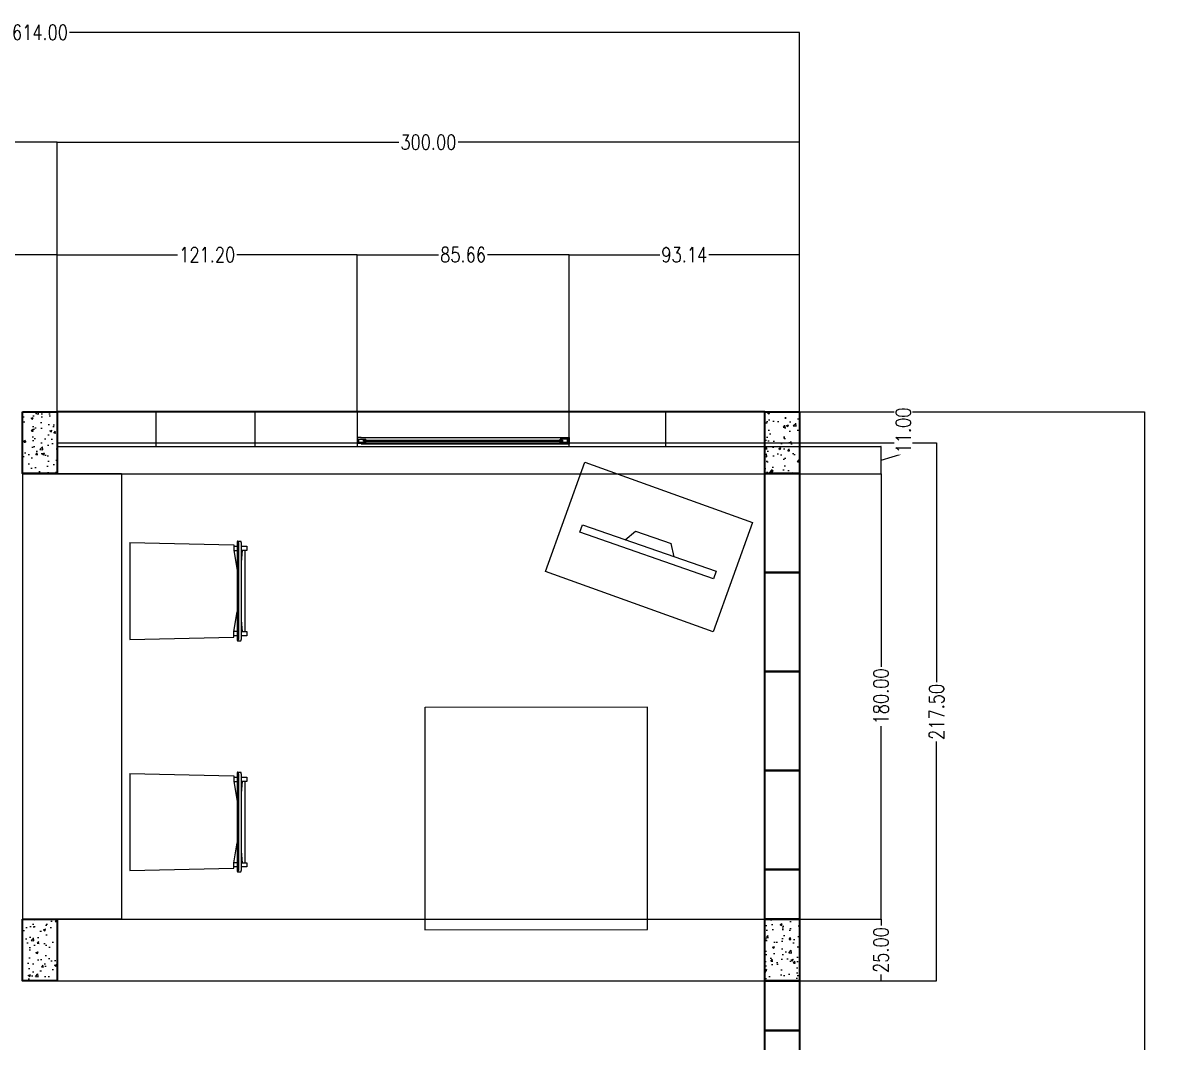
# Model space of a CAD drawing. Header units: millimetres. Extents: x -1436 to 15913, y -5994 to 7579.
# Drawn here: x 11339 to 15913, y 3459 to 7579 of the extents above; entities that cross this region are included whole.
import ezdxf

# ---------------------------------------------------------------- set-up
doc = ezdxf.new("R2010")
doc.units = ezdxf.units.MM
for name, color, linetype, lineweight in [('A-ANNO-DIMS', 3, 'Continuous', 13), ('A-FLOR-PATT', 8, 'Continuous', 18), ('A-FURN', 253, 'Continuous', 15), ('A-GLAZ-FULL', 4, 'Continuous', 25), ('A-WALL-FULL', 7, 'Continuous', 35)]:
    doc.layers.add(name, color=color, linetype=linetype, lineweight=lineweight)
doc.styles.add('E-ROMANS', font='romans.shx', dxfattribs={"width": 0.8})
doc.dimstyles.new('E-0050_TICK_12', dxfattribs={"dimscale": 0.001, "dimtxt": 60005, "dimasz": 60, "dimexe": 30, "dimexo": 20, "dimgap": 30, "dimtad": 0, "dimlfac": 0.1, "dimzin": 0, "dimdsep": 46, "dimtxsty": 'E-ROMANS', "dimblk": 'OBLIQUE', "dimcen": 30, "dimclrd": 256, "dimclre": 256, "dimclrt": 256, "dimadec": 0, "dimazin": 0, "dimtfac": 1, "dimtmove": 1, "dimatfit": 3, "dimldrblk": 'OPEN90', "dimfxl": 1, "dimtfill": 1, "dimtolj": 1, "dimtzin": 0, "dimlwd": -1, "dimarcsym": 0})

# ---------------------------------------------------------------- blocks, each defined once
blk = doc.blocks.new('_Oblique')
at = {"color": 0, "linetype": 'ByBlock', "lineweight": -2}
blk.add_line((-0.5, -0.5), (0.5, 0.5), dxfattribs=at)
blk = doc.blocks.new('*D32')
at = {"layer": 'A-ANNO-DIMS', "lineweight": -2, "transparency": 16777216}
for p, q in [((8339, 6006.9), (8339, 7540)), ((14479, 6006.9), (14479, 7540))]:
    blk.add_line(p, q, dxfattribs=at)
at = {"layer": 'A-ANNO-DIMS', "transparency": 16777216}
for p, q in [((8339, 7540), (11291.2, 7540)), ((14479, 7540), (11526.7, 7540))]:
    blk.add_line(p, q, dxfattribs=at)
at = {"layer": 'A-ANNO-DIMS', "transparency": 16777216, "xscale": 0.06, "yscale": 0.06, "zscale": 0.06, "rotation": 180}
blk.add_blockref('_Oblique', (8339, 7540), dxfattribs=at)
at = {"layer": 'A-ANNO-DIMS', "transparency": 16777216, "xscale": 0.06, "yscale": 0.06, "zscale": 0.06}
blk.add_blockref('_Oblique', (14479, 7540), dxfattribs=at)
at = {"layer": 'A-ANNO-DIMS', "transparency": 16777216, "insert": (11409, 7540), "char_height": 60.01, "attachment_point": 5, "style": 'E-ROMANS', "bg_fill": 3, "box_fill_scale": 1.1, "bg_fill_color": 256, "bg_fill_true_color": 13158600, "bg_fill_transparency": 0}
blk.add_mtext('\\A1;614.00', dxfattribs=at)
blk = doc.blocks.new('_Open90')
at = {"color": 0, "linetype": 'ByBlock', "lineweight": -2}
for p, q in [((0, 0), (-1, 0)), ((-0.5, 0.5), (0, 0)), ((0, 0), (-0.5, -0.5))]:
    blk.add_line(p, q, dxfattribs=at)
blk = doc.blocks.new('*D33')
at = {"layer": 'A-ANNO-DIMS', "lineweight": -2, "transparency": 16777216}
for p, q in [((8339, 6006.9), (8339, 7096.3)), ((11479, 6006.9), (11479, 7096.3))]:
    blk.add_line(p, q, dxfattribs=at)
at = {"layer": 'A-ANNO-DIMS', "transparency": 16777216}
for p, q in [((8339, 7096.3), (9790.1, 7096.3)), ((11479, 7096.3), (10027.9, 7096.3))]:
    blk.add_line(p, q, dxfattribs=at)
at = {"layer": 'A-ANNO-DIMS', "transparency": 16777216, "xscale": 0.06, "yscale": 0.06, "zscale": 0.06, "rotation": 180}
blk.add_blockref('_Oblique', (8339, 7096.3), dxfattribs=at)
at = {"layer": 'A-ANNO-DIMS', "transparency": 16777216, "xscale": 0.06, "yscale": 0.06, "zscale": 0.06}
blk.add_blockref('_Oblique', (11479, 7096.3), dxfattribs=at)
at = {"layer": 'A-ANNO-DIMS', "transparency": 16777216, "insert": (9909, 7096.3), "char_height": 60.01, "attachment_point": 5, "style": 'E-ROMANS', "bg_fill": 3, "box_fill_scale": 1.1, "bg_fill_color": 256, "bg_fill_true_color": 13158600, "bg_fill_transparency": 0}
blk.add_mtext('\\A1;314.00', dxfattribs=at)
blk = doc.blocks.new('*D34')
at = {"layer": 'A-ANNO-DIMS', "lineweight": -2, "transparency": 16777216}
for p, q in [((11479, 6006.9), (11479, 7096.3)), ((14479, 6006.9), (14479, 7096.3))]:
    blk.add_line(p, q, dxfattribs=at)
at = {"layer": 'A-ANNO-DIMS', "transparency": 16777216}
for p, q in [((11479, 7096.3), (12860.1, 7096.3)), ((14479, 7096.3), (13097.9, 7096.3))]:
    blk.add_line(p, q, dxfattribs=at)
at = {"layer": 'A-ANNO-DIMS', "transparency": 16777216, "xscale": 0.06, "yscale": 0.06, "zscale": 0.06, "rotation": 180}
blk.add_blockref('_Oblique', (11479, 7096.3), dxfattribs=at)
at = {"layer": 'A-ANNO-DIMS', "transparency": 16777216, "xscale": 0.06, "yscale": 0.06, "zscale": 0.06}
blk.add_blockref('_Oblique', (14479, 7096.3), dxfattribs=at)
at = {"layer": 'A-ANNO-DIMS', "transparency": 16777216, "insert": (12979, 7096.3), "char_height": 60.01, "attachment_point": 5, "style": 'E-ROMANS', "bg_fill": 3, "box_fill_scale": 1.1, "bg_fill_color": 256, "bg_fill_true_color": 13158600, "bg_fill_transparency": 0}
blk.add_mtext('\\A1;300.00', dxfattribs=at)
blk = doc.blocks.new('*D35')
at = {"layer": 'A-ANNO-DIMS', "lineweight": -2, "transparency": 16777216}
for p, q in [((14479, 6006.8), (15874.1, 6006.8)), ((14479, -43.2), (15874.1, -43.2))]:
    blk.add_line(p, q, dxfattribs=at)
at = {"layer": 'A-ANNO-DIMS', "transparency": 16777216}
for p, q in [((15874, 6006.8), (15874, 3099.6)), ((15874, -43.2), (15874, 2864.1))]:
    blk.add_line(p, q, dxfattribs=at)
at = {"layer": 'A-ANNO-DIMS', "transparency": 16777216, "xscale": 0.06, "yscale": 0.06, "zscale": 0.06}
for p, rotation in [((15874, 6006.8), 90), ((15874, -43.2), 270)]:
    blk.add_blockref('_Oblique', p, dxfattribs=dict(at, rotation=rotation))
at = {"layer": 'A-ANNO-DIMS', "transparency": 16777216, "insert": (15874, 2981.8), "char_height": 60.01, "attachment_point": 5, "rotation": 90, "style": 'E-ROMANS', "bg_fill": 3, "box_fill_scale": 1.1, "bg_fill_color": 256, "bg_fill_true_color": 13158600, "bg_fill_transparency": 0}
blk.add_mtext('\\A1;605.00', dxfattribs=at)
blk = doc.blocks.new('*D48')
at = {"layer": 'A-ANNO-DIMS', "lineweight": -2, "transparency": 16777216}
for p, q in [((10139, 6006.9), (10139, 6641.5)), ((11479, 6006.9), (11479, 6641.5))]:
    blk.add_line(p, q, dxfattribs=at)
at = {"layer": 'A-ANNO-DIMS', "transparency": 16777216}
for p, q in [((10139, 6641.5), (10693.5, 6641.5)), ((11479, 6641.5), (10924.5, 6641.5))]:
    blk.add_line(p, q, dxfattribs=at)
at = {"layer": 'A-ANNO-DIMS', "transparency": 16777216, "xscale": 0.06, "yscale": 0.06, "zscale": 0.06, "rotation": 180}
blk.add_blockref('_Oblique', (10139, 6641.5), dxfattribs=at)
at = {"layer": 'A-ANNO-DIMS', "transparency": 16777216, "xscale": 0.06, "yscale": 0.06, "zscale": 0.06}
blk.add_blockref('_Oblique', (11479, 6641.5), dxfattribs=at)
at = {"layer": 'A-ANNO-DIMS', "transparency": 16777216, "insert": (10809, 6641.5), "char_height": 60.01, "attachment_point": 5, "style": 'E-ROMANS', "bg_fill": 3, "box_fill_scale": 1.1, "bg_fill_color": 256, "bg_fill_true_color": 13158600, "bg_fill_transparency": 0}
blk.add_mtext('\\A1;134.00', dxfattribs=at)
blk = doc.blocks.new('*D49')
at = {"layer": 'A-ANNO-DIMS', "lineweight": -2, "transparency": 16777216}
for p, q in [((11479, 6006.9), (11479, 6641.5)), ((12691, 6006.9), (12691, 6641.5))]:
    blk.add_line(p, q, dxfattribs=at)
at = {"layer": 'A-ANNO-DIMS', "transparency": 16777216}
for p, q in [((11479, 6641.5), (11969.5, 6641.5)), ((12691, 6641.5), (12200.5, 6641.5))]:
    blk.add_line(p, q, dxfattribs=at)
at = {"layer": 'A-ANNO-DIMS', "transparency": 16777216, "xscale": 0.06, "yscale": 0.06, "zscale": 0.06, "rotation": 180}
blk.add_blockref('_Oblique', (11479, 6641.5), dxfattribs=at)
at = {"layer": 'A-ANNO-DIMS', "transparency": 16777216, "xscale": 0.06, "yscale": 0.06, "zscale": 0.06}
blk.add_blockref('_Oblique', (12691, 6641.5), dxfattribs=at)
at = {"layer": 'A-ANNO-DIMS', "transparency": 16777216, "insert": (12085, 6641.5), "char_height": 60.01, "attachment_point": 5, "style": 'E-ROMANS', "bg_fill": 3, "box_fill_scale": 1.1, "bg_fill_color": 256, "bg_fill_true_color": 13158600, "bg_fill_transparency": 0}
blk.add_mtext('\\A1;121.20', dxfattribs=at)
blk = doc.blocks.new('*D50')
at = {"layer": 'A-ANNO-DIMS', "lineweight": -2, "transparency": 16777216}
for p, q in [((12691, 6006.9), (12691, 6641.5)), ((13547.6, 6006.9), (13547.6, 6641.5))]:
    blk.add_line(p, q, dxfattribs=at)
at = {"layer": 'A-ANNO-DIMS', "transparency": 16777216}
for p, q in [((12691, 6641.5), (13023.3, 6641.5)), ((13547.6, 6641.5), (13215.3, 6641.5))]:
    blk.add_line(p, q, dxfattribs=at)
at = {"layer": 'A-ANNO-DIMS', "transparency": 16777216, "xscale": 0.06, "yscale": 0.06, "zscale": 0.06, "rotation": 180}
blk.add_blockref('_Oblique', (12691, 6641.5), dxfattribs=at)
at = {"layer": 'A-ANNO-DIMS', "transparency": 16777216, "xscale": 0.06, "yscale": 0.06, "zscale": 0.06}
blk.add_blockref('_Oblique', (13547.6, 6641.5), dxfattribs=at)
at = {"layer": 'A-ANNO-DIMS', "transparency": 16777216, "insert": (13119.3, 6641.5), "char_height": 60.01, "attachment_point": 5, "style": 'E-ROMANS', "bg_fill": 3, "box_fill_scale": 1.1, "bg_fill_color": 256, "bg_fill_true_color": 13158600, "bg_fill_transparency": 0}
blk.add_mtext('\\A1;85.66', dxfattribs=at)
blk = doc.blocks.new('*D51')
at = {"layer": 'A-ANNO-DIMS', "lineweight": -2, "transparency": 16777216}
for p, q in [((13547.6, 6006.9), (13547.6, 6641.5)), ((14479, 6006.9), (14479, 6641.5))]:
    blk.add_line(p, q, dxfattribs=at)
at = {"layer": 'A-ANNO-DIMS', "transparency": 16777216}
for p, q in [((13547.6, 6641.5), (13916.1, 6641.5)), ((14479, 6641.5), (14110.5, 6641.5))]:
    blk.add_line(p, q, dxfattribs=at)
at = {"layer": 'A-ANNO-DIMS', "transparency": 16777216, "xscale": 0.06, "yscale": 0.06, "zscale": 0.06, "rotation": 180}
blk.add_blockref('_Oblique', (13547.6, 6641.5), dxfattribs=at)
at = {"layer": 'A-ANNO-DIMS', "transparency": 16777216, "xscale": 0.06, "yscale": 0.06, "zscale": 0.06}
blk.add_blockref('_Oblique', (14479, 6641.5), dxfattribs=at)
at = {"layer": 'A-ANNO-DIMS', "transparency": 16777216, "insert": (14013.3, 6641.5), "char_height": 60.01, "attachment_point": 5, "style": 'E-ROMANS', "bg_fill": 3, "box_fill_scale": 1.1, "bg_fill_color": 256, "bg_fill_true_color": 13158600, "bg_fill_transparency": 0}
blk.add_mtext('\\A1;93.14', dxfattribs=at)
blk = doc.blocks.new('*D52')
at = {"layer": 'A-ANNO-DIMS', "lineweight": -2, "transparency": 16777216}
for p, q in [((11479, 5881.8), (15033.3, 5881.8)), ((11479, 3706.8), (15033.3, 3706.8))]:
    blk.add_line(p, q, dxfattribs=at)
at = {"layer": 'A-ANNO-DIMS', "transparency": 16777216}
for p, q in [((15033.2, 5881.8), (15033.2, 4913.2)), ((15033.2, 3706.8), (15033.2, 4675.5))]:
    blk.add_line(p, q, dxfattribs=at)
at = {"layer": 'A-ANNO-DIMS', "transparency": 16777216, "xscale": 0.06, "yscale": 0.06, "zscale": 0.06}
for p, rotation in [((15033.2, 5881.8), 90), ((15033.2, 3706.8), 270)]:
    blk.add_blockref('_Oblique', p, dxfattribs=dict(at, rotation=rotation))
at = {"layer": 'A-ANNO-DIMS', "transparency": 16777216, "insert": (15033.2, 4794.3), "char_height": 60.01, "attachment_point": 5, "rotation": 90, "style": 'E-ROMANS', "bg_fill": 3, "box_fill_scale": 1.1, "bg_fill_color": 256, "bg_fill_true_color": 13158600, "bg_fill_transparency": 0}
blk.add_mtext('\\A1;217.50', dxfattribs=at)
blk = doc.blocks.new('*D53')
at = {"layer": 'A-ANNO-DIMS', "lineweight": -2, "transparency": 16777216}
for p, q in [((11339, 5756.8), (14808.6, 5756.8)), ((11339, 3956.8), (14808.6, 3956.8))]:
    blk.add_line(p, q, dxfattribs=at)
at = {"layer": 'A-ANNO-DIMS', "transparency": 16777216}
for p, q in [((14808.6, 5756.8), (14808.6, 4972.3)), ((14808.6, 3956.8), (14808.6, 4741.4))]:
    blk.add_line(p, q, dxfattribs=at)
at = {"layer": 'A-ANNO-DIMS', "transparency": 16777216, "xscale": 0.06, "yscale": 0.06, "zscale": 0.06}
for p, rotation in [((14808.6, 5756.8), 90), ((14808.6, 3956.8), 270)]:
    blk.add_blockref('_Oblique', p, dxfattribs=dict(at, rotation=rotation))
at = {"layer": 'A-ANNO-DIMS', "transparency": 16777216, "insert": (14808.6, 4856.8), "char_height": 60.01, "attachment_point": 5, "rotation": 90, "style": 'E-ROMANS', "bg_fill": 3, "box_fill_scale": 1.1, "bg_fill_color": 256, "bg_fill_true_color": 13158600, "bg_fill_transparency": 0}
blk.add_mtext('\\A1;180.00', dxfattribs=at)
blk = doc.blocks.new('*D54')
at = {"layer": 'A-ANNO-DIMS', "lineweight": -2, "transparency": 16777216}
for p, q in [((11479, 3956.8), (14808.6, 3956.8)), ((11479, 3706.8), (14808.6, 3706.8))]:
    blk.add_line(p, q, dxfattribs=at)
at = {"layer": 'A-ANNO-DIMS', "transparency": 16777216}
for p, q in [((14808.6, 3956.8), (14808.6, 3927.9)), ((14808.6, 3706.8), (14808.6, 3735.8))]:
    blk.add_line(p, q, dxfattribs=at)
at = {"layer": 'A-ANNO-DIMS', "transparency": 16777216, "xscale": 0.06, "yscale": 0.06, "zscale": 0.06}
for p, rotation in [((14808.6, 3956.8), 90), ((14808.6, 3706.8), 270)]:
    blk.add_blockref('_Oblique', p, dxfattribs=dict(at, rotation=rotation))
at = {"layer": 'A-ANNO-DIMS', "transparency": 16777216, "insert": (14808.6, 3831.8), "char_height": 60.01, "attachment_point": 5, "rotation": 90, "style": 'E-ROMANS', "bg_fill": 3, "box_fill_scale": 1.1, "bg_fill_color": 256, "bg_fill_true_color": 13158600, "bg_fill_transparency": 0}
blk.add_mtext('\\A1;25.00', dxfattribs=at)
blk = doc.blocks.new('*D55')
at = {"layer": 'A-ANNO-DIMS', "lineweight": -2, "transparency": 16777216}
for p, q in [((11479, 5866.8), (14808.6, 5866.8)), ((11479, 5756.8), (14808.6, 5756.8))]:
    blk.add_line(p, q, dxfattribs=at)
at = {"layer": 'A-ANNO-DIMS', "transparency": 16777216}
for p, q in [((14808.5, 5756.8), (14808.5, 5866.8)), ((14808.5, 5811.8), (14898.6, 5838.9)), ((14898.6, 5838.9), (14898.6, 5838.9))]:
    blk.add_line(p, q, dxfattribs=at)
at = {"layer": 'A-ANNO-DIMS', "transparency": 16777216, "xscale": 0.06, "yscale": 0.06, "zscale": 0.06}
for p, rotation in [((14808.5, 5866.8), 90), ((14808.5, 5756.8), 270)]:
    blk.add_blockref('_Oblique', p, dxfattribs=dict(at, rotation=rotation))
at = {"layer": 'A-ANNO-DIMS', "transparency": 16777216, "insert": (14898.6, 5931.5), "char_height": 60.01, "attachment_point": 5, "rotation": 90, "style": 'E-ROMANS', "bg_fill": 3, "box_fill_scale": 1.1, "bg_fill_color": 256, "bg_fill_true_color": 13158600, "bg_fill_transparency": 0}
blk.add_mtext('\\A1;11.00', dxfattribs=at)

msp = doc.modelspace()

# ---------------------------------------------------------------- hatches: boundary and pattern name
at = {"layer": 'A-FLOR-PATT'}
h = msp.add_hatch(dxfattribs=at)
h.set_pattern_fill('AR-CONC', color=256, scale=0.5, style=0)
h.set_pattern_definition([(50, (41748.566, 87107.75), (91.092334, -7.96954), [9.525, -104.775]), (355, (41748.57, 87107.75), (-17.62141, 95.52832), [7.62, -83.82]), (100.451, (41756.16, 87107.09), (73.47125, 87.55834), [8.095, -89.045]), (46.1842, (41748.57, 87133.15), (135.53952, -21.02116), [14.2875, -157.1625]), (96.6356, (41759.86, 87131.4), (118.70212, 123.71278), [12.1425, -133.5675]), (351.184, (41748.57, 87133.15), (118.7023, 123.71256), [11.43, -125.73]), (21, (41761.266, 87126.8), (75.80744, -51.13276), [9.525, -104.775]), (326, (41761.27, 87126.8), (30.90101, 92.09398), [7.62, -83.82]), (71.4514, (41767.58, 87122.54), (106.708245, 40.96143), [8.095, -89.045]), (37.5, (41748.566, 87107.75), (1.544302, 42.27752), [0, -82.804, 0, -85.09, 0, -84.1375]), (7.5, (41748.566, 87107.75), (33.409831, 50.090287), [0, -48.514, 0, -80.899, 0, -32.0675]), (327.5, (41720.245, 87107.75), (67.795298, -2.864372), [0, -31.75, 0, -99.06, 0, -131.445]), (317.5, (41707.545, 87107.75), (74.06459, 12.713246), [0, -41.275, 0, -65.786, 0, -93.345])])
h.paths.add_polyline_path([(11478.986, 6006.848), (11338.986, 6006.848), (11338.986, 5756.848), (11478.986, 5756.848)])
h = msp.add_hatch(dxfattribs=at)
h.set_pattern_fill('AR-CONC', color=256, scale=0.5, style=0)
h.set_pattern_definition([(50, (41743.566, 87107.75), (91.092334, -7.96954), [9.525, -104.775]), (355, (41743.57, 87107.75), (-17.62141, 95.52832), [7.62, -83.82]), (100.451, (41751.16, 87107.09), (73.47125, 87.55834), [8.095, -89.045]), (46.1842, (41743.57, 87133.15), (135.53952, -21.02116), [14.2875, -157.1625]), (96.6356, (41754.86, 87131.4), (118.70212, 123.71278), [12.1425, -133.5675]), (351.184, (41743.57, 87133.15), (118.7023, 123.71256), [11.43, -125.73]), (21, (41756.266, 87126.8), (75.80744, -51.13276), [9.525, -104.775]), (326, (41756.27, 87126.8), (30.90101, 92.09398), [7.62, -83.82]), (71.4514, (41762.58, 87122.54), (106.708245, 40.96143), [8.095, -89.045]), (37.5, (41743.566, 87107.75), (1.544302, 42.27752), [0, -82.804, 0, -85.09, 0, -84.1375]), (7.5, (41743.566, 87107.75), (33.409831, 50.090287), [0, -48.514, 0, -80.899, 0, -32.0675]), (327.5, (41715.245, 87107.75), (67.795298, -2.864372), [0, -31.75, 0, -99.06, 0, -131.445]), (317.5, (41702.545, 87107.75), (74.06459, 12.713246), [0, -41.275, 0, -65.786, 0, -93.345])])
h.paths.add_polyline_path([(14338.986, 5756.848), (14478.986, 5756.848), (14478.986, 6006.848), (14338.986, 6006.848)])
for points in [[(12690.986, 5903.265), (12690.986, 5877.015), (12707.653, 5877.015), (12707.653, 5879.515), (12693.486, 5879.515), (12693.486, 5900.765), (12707.653, 5900.765), (12707.653, 5903.265)], [(12707.653, 5900.765), (12707.653, 5903.265), (12690.986, 5903.265), (12690.986, 5877.015), (12707.653, 5877.015), (12707.653, 5879.515), (12693.486, 5879.515), (12693.486, 5900.765)], [(13547.543, 5902.727), (13547.543, 5876.477), (13530.877, 5876.477), (13530.877, 5878.977), (13545.043, 5878.977), (13545.043, 5900.227), (13530.877, 5900.227), (13530.877, 5902.727)], [(13538.952, 5900.227), (13538.952, 5902.727), (13547.596, 5902.727), (13547.596, 5876.477), (13538.952, 5876.477), (13538.952, 5878.977), (13545.096, 5878.977), (13545.096, 5900.227)]]:
    msp.add_hatch(color=256, dxfattribs=at).paths.add_polyline_path(points)
h = msp.add_hatch(dxfattribs=at)
h.set_pattern_fill('AR-CONC', color=256, scale=0.5, style=0)
h.set_pattern_definition([(50, (41748.566, 87107.75), (91.092334, -7.96954), [9.525, -104.775]), (355, (41748.57, 87107.75), (-17.62141, 95.52832), [7.62, -83.82]), (100.451, (41756.16, 87107.09), (73.47125, 87.55834), [8.095, -89.045]), (46.1842, (41748.57, 87133.15), (135.53952, -21.02116), [14.2875, -157.1625]), (96.6356, (41759.86, 87131.4), (118.70212, 123.71278), [12.1425, -133.5675]), (351.184, (41748.57, 87133.15), (118.7023, 123.71256), [11.43, -125.73]), (21, (41761.266, 87126.8), (75.80744, -51.13276), [9.525, -104.775]), (326, (41761.27, 87126.8), (30.90101, 92.09398), [7.62, -83.82]), (71.4514, (41767.58, 87122.54), (106.708245, 40.96143), [8.095, -89.045]), (37.5, (41748.566, 87107.75), (1.544302, 42.27752), [0, -82.804, 0, -85.09, 0, -84.1375]), (7.5, (41748.566, 87107.75), (33.409831, 50.090287), [0, -48.514, 0, -80.899, 0, -32.0675]), (327.5, (41720.245, 87107.75), (67.795298, -2.864372), [0, -31.75, 0, -99.06, 0, -131.445]), (317.5, (41707.545, 87107.75), (74.06459, 12.713246), [0, -41.275, 0, -65.786, 0, -93.345])])
h.paths.add_polyline_path([(11478.986, 3956.848), (11338.986, 3956.848), (11338.986, 3706.848), (11478.986, 3706.848)])
h = msp.add_hatch(dxfattribs=at)
h.set_pattern_fill('AR-CONC', color=256, scale=0.5, style=0)
h.set_pattern_definition([(50, (41743.566, 87107.75), (91.092334, -7.96954), [9.525, -104.775]), (355, (41743.57, 87107.75), (-17.62141, 95.52832), [7.62, -83.82]), (100.451, (41751.16, 87107.09), (73.47125, 87.55834), [8.095, -89.045]), (46.1842, (41743.57, 87133.15), (135.53952, -21.02116), [14.2875, -157.1625]), (96.6356, (41754.86, 87131.4), (118.70212, 123.71278), [12.1425, -133.5675]), (351.184, (41743.57, 87133.15), (118.7023, 123.71256), [11.43, -125.73]), (21, (41756.266, 87126.8), (75.80744, -51.13276), [9.525, -104.775]), (326, (41756.27, 87126.8), (30.90101, 92.09398), [7.62, -83.82]), (71.4514, (41762.58, 87122.54), (106.708245, 40.96143), [8.095, -89.045]), (37.5, (41743.566, 87107.75), (1.544302, 42.27752), [0, -82.804, 0, -85.09, 0, -84.1375]), (7.5, (41743.566, 87107.75), (33.409831, 50.090287), [0, -48.514, 0, -80.899, 0, -32.0675]), (327.5, (41715.245, 87107.75), (67.795298, -2.864372), [0, -31.75, 0, -99.06, 0, -131.445]), (317.5, (41702.545, 87107.75), (74.06459, 12.713246), [0, -41.275, 0, -65.786, 0, -93.345])])
h.paths.add_polyline_path([(14338.986, 3706.848), (14478.986, 3706.848), (14478.986, 3956.848), (14338.986, 3956.848)])

# ---------------------------------------------------------------- linework, layer by layer
for p, q in [((11879.01, 5867.093), (11879.01, 6006.704)), ((12279.01, 5867.093), (12279.01, 6006.848)), ((12690.986, 6006.848), (12690.986, 5866.848)), ((13547.596, 5866.848), (13547.596, 6006.848)), ((13938.118, 5866.839), (13938.118, 6006.87)), ((11478.986, 5866.848), (14338.986, 5866.848)), ((11338.986, 5756.848), (11338.986, 5756.848))]:
    msp.add_line(p, q)
at = {"layer": 'A-FURN'}
for p, q in [((11338.986, 5756.848), (11338.986, 3956.848)), ((11338.986, 5756.848), (11738.986, 5756.848)), ((11738.986, 5756.848), (11738.986, 3956.848)), ((11771.897, 5478.965), (11771.897, 5086.224)), ((11771.897, 5478.965), (12192.279, 5468.774)), ((12192.279, 5468.774), (12192.154, 5463.681)), ((12192.154, 5463.681), (12192.154, 5446.692)), ((12192.154, 5446.692), (12205.868, 5366.754)), ((12192.279, 5463.678), (12205.868, 5463.678)), ((12192.279, 5446.692), (12205.868, 5446.692)), ((12205.866, 5478.207), (12205.868, 5087.126)), ((12208.685, 5484.061), (12220.501, 5484.061)), ((12210.963, 5478.064), (12210.963, 5087.25)), ((12222.905, 5478.062), (12222.905, 5087.074)), ((12222.935, 5463.678), (12245.039, 5463.678)), ((12245.039, 5446.692), (12222.935, 5446.692)), ((12226.302, 5446.692), (12222.957, 5399.804)), ((12236.494, 5446.692), (12236.494, 5118.498)), ((12245.039, 5463.678), (12245.039, 5446.692)), ((12192.279, 5118.498), (12205.868, 5198.436)), ((12222.957, 5165.386), (12226.302, 5118.498)), ((11771.897, 5086.224), (12192.277, 5096.499)), ((12192.277, 5096.499), (12192.279, 5118.498)), ((12205.868, 5118.498), (12192.279, 5118.498)), ((12205.868, 5101.512), (12192.279, 5101.512)), ((12208.686, 5081.271), (12220.501, 5081.075)), ((12245.039, 5101.512), (12222.905, 5101.512)), ((12222.935, 5118.498), (12245.039, 5118.498)), ((12245.039, 5118.498), (12245.039, 5101.512)), ((11771.897, 4545.378), (11771.897, 4152.637)), ((11771.897, 4545.378), (12192.279, 4535.186)), ((12192.279, 4535.186), (12192.154, 4530.093)), ((12192.154, 4530.093), (12192.154, 4513.104)), ((12192.279, 4530.09), (12205.868, 4530.09)), ((12205.866, 4544.619), (12205.868, 4153.538)), ((12208.685, 4550.474), (12220.501, 4550.474)), ((12210.963, 4544.476), (12210.963, 4153.663)), ((12222.905, 4544.475), (12222.905, 4153.486)), ((12222.935, 4530.09), (12245.039, 4530.09)), ((12245.039, 4530.09), (12245.039, 4513.104)), ((12192.154, 4513.104), (12205.868, 4433.166)), ((12192.279, 4513.104), (12205.868, 4513.104)), ((12245.039, 4513.104), (12222.935, 4513.104)), ((12226.302, 4513.104), (12222.957, 4466.217)), ((12236.494, 4513.104), (12236.494, 4184.911)), ((12192.279, 4184.911), (12205.868, 4264.849)), ((12222.957, 4231.798), (12226.302, 4184.911)), ((11771.897, 4152.637), (12192.277, 4162.912)), ((12192.277, 4162.912), (12192.279, 4184.911)), ((12205.868, 4184.911), (12192.279, 4184.911)), ((12205.868, 4167.925), (12192.279, 4167.925)), ((12245.039, 4167.925), (12222.905, 4167.925)), ((12222.935, 4184.911), (12245.039, 4184.911)), ((12245.039, 4184.911), (12245.039, 4167.925)), ((12208.686, 4147.684), (12220.501, 4147.487)), ((11738.986, 3956.848), (11338.986, 3956.848))]:
    msp.add_line(p, q, dxfattribs=at)
at = {"layer": 'A-FURN', "lineweight": 5, "ltscale": 0.4}
for p, q in [((13774.792, 5489.339), (13816.457, 5523.99)), ((13971.989, 5421.319), (13960.547, 5474.289))]:
    msp.add_line(p, q, dxfattribs=at)
at = {"layer": 'A-FURN', "ltscale": 0.8}
msp.add_lwpolyline([(13611.471, 5803.229), (14289.265, 5559.3), (14130.153, 5117.184), (13452.359, 5361.114)], close=True, dxfattribs=at)
at = {"layer": 'A-FURN', "lineweight": 5, "ltscale": 0.4}
msp.add_lwpolyline([(14131.62, 5331.595), (13591.645, 5519.929), (13601.887, 5549.876), (14142.237, 5362.629)], close=True, dxfattribs=at)
msp.add_lwpolyline([(13816.457, 5523.99), (13960.547, 5474.289)], dxfattribs=at)
at = {"layer": 'A-FURN'}
msp.add_lwpolyline([(12965.22, 4813.353), (12965.22, 3913.353), (13864.22, 3914.353), (13865.22, 4813.353), (12966.22, 4812.353)], dxfattribs=at)
for centre, radius, start, end in [((12197.345, 5477.145), 13.649, 260.58002, 260.641422), ((12197.345, 5477.145), 13.649, 279.358578, 279.394557), ((12213.347, 5478.507), 7.486, 134.625007, 182.299642), ((12197.345, 5477.145), 13.649, 308.630676, 308.637112), ((12208.657, 5483.234), 0.827, 42.686608, 133.446909), ((12197.345, 5477.145), 13.649, 3.859318, 29.157532), ((12220.497, 5483.196), 0.865, 23.175916, 89.721856), ((12208.195, 5476.702), 14.773, 5.28278, 27.558759), ((12213.348, 5086.826), 7.486, 177.700358, 225.374993), ((12208.658, 5082.098), 0.827, 226.553091, 317.313392), ((12197.347, 5088.187), 13.649, 330.842468, 356.06442), ((12220.497, 5081.94), 0.865, 270.278144, 336.824084), ((12208.195, 5088.434), 14.773, 332.441241, 354.71722), ((12197.345, 4543.558), 13.649, 260.58002, 260.641422), ((12197.345, 4543.558), 13.649, 279.358578, 279.394557), ((12213.347, 4544.919), 7.486, 134.625007, 182.299642), ((12197.345, 4543.558), 13.649, 308.630676, 308.637112), ((12208.657, 4549.647), 0.827, 42.686608, 133.446909), ((12197.345, 4543.558), 13.649, 3.859318, 29.157532), ((12220.497, 4549.609), 0.865, 23.175916, 89.721856), ((12208.195, 4543.115), 14.773, 5.28278, 27.558759), ((12213.348, 4153.238), 7.486, 177.700358, 225.374993), ((12208.658, 4148.511), 0.827, 226.553091, 317.313392), ((12197.347, 4154.6), 13.649, 330.842468, 356.06442), ((12220.497, 4148.352), 0.865, 270.278144, 336.824084), ((12208.195, 4154.846), 14.773, 332.441241, 354.71722)]:
    msp.add_arc(centre, radius, start, end, dxfattribs=at)
at = {"layer": 'A-GLAZ-FULL'}
for p, q in [((12707.653, 5903.265), (12690.986, 5903.265)), ((12707.653, 5900.765), (12707.653, 5903.265)), ((12707.653, 5903.265), (13547.596, 5902.727)), ((13530.868, 5900.215), (13530.868, 5902.715)), ((13547.596, 5902.727), (13547.596, 5876.477)), ((12693.486, 5879.515), (12693.486, 5900.765)), ((12707.653, 5879.515), (12693.486, 5879.515)), ((12697.653, 5883.473), (12697.653, 5896.807)), ((12697.653, 5896.807), (12726.82, 5896.807)), ((12697.653, 5883.473), (12726.82, 5883.473)), ((12707.653, 5877.015), (12707.653, 5879.515)), ((12707.653, 5877.015), (13547.596, 5876.471)), ((12716.82, 5892.64), (13521.71, 5892.102)), ((12716.82, 5887.64), (12716.82, 5892.64)), ((12716.82, 5887.64), (13521.71, 5887.102)), ((12726.82, 5892.64), (12726.82, 5896.807)), ((12726.82, 5883.473), (12726.82, 5887.64)), ((13540.877, 5896.269), (13511.71, 5896.269)), ((13511.71, 5892.102), (13511.71, 5896.269)), ((13511.71, 5882.935), (13511.71, 5887.102)), ((13540.877, 5882.935), (13511.71, 5882.935)), ((13521.71, 5892.102), (13521.71, 5887.102)), ((13530.86, 5876.478), (13530.86, 5878.978)), ((13530.86, 5878.977), (13545.096, 5878.977)), ((13530.868, 5900.205), (13545.04, 5900.205)), ((13540.877, 5882.935), (13540.877, 5896.269)), ((13545.04, 5900.222), (13545.096, 5878.977))]:
    msp.add_line(p, q, dxfattribs=at)
at = {"layer": 'A-WALL-FULL'}
for p, q in [((14338.986, 6006.848), (11478.986, 6006.848)), ((14478.986, 6006.848), (14478.986, 5866.848)), ((14338.986, 5756.848), (14478.986, 5756.848)), ((14338.986, 5356.848), (14338.986, 5756.848)), ((14478.986, 5756.848), (14478.986, 5356.848)), ((14338.986, 5356.848), (14478.986, 5356.848)), ((14338.986, 4956.848), (14338.986, 5356.848)), ((14478.986, 5356.848), (14338.986, 5356.848)), ((14478.986, 5356.848), (14478.986, 4956.848)), ((14338.986, 4956.848), (14478.986, 4956.848)), ((14338.986, 4556.848), (14338.986, 4956.848)), ((14478.986, 4956.848), (14338.986, 4956.848)), ((14478.986, 4956.848), (14478.986, 4556.848)), ((14478.986, 4556.848), (14338.986, 4556.848)), ((14338.986, 4556.848), (14478.986, 4556.848)), ((14338.986, 4156.848), (14338.986, 4556.848)), ((14478.986, 4556.848), (14478.986, 4156.848)), ((14478.986, 4156.848), (14338.986, 4156.848)), ((14338.986, 4156.848), (14478.986, 4156.848)), ((14338.986, 3956.848), (14338.986, 4156.848)), ((14478.986, 4156.848), (14478.986, 3956.848)), ((14478.986, 3956.848), (14338.986, 3956.848)), ((14478.986, 3706.848), (14338.986, 3706.848)), ((14478.986, 3706.848), (14338.986, 3706.848)), ((14338.986, 3706.848), (14478.986, 3706.848)), ((14338.986, 3506.848), (14338.986, 3706.848)), ((14478.986, 3706.848), (14478.986, 3506.848)), ((14478.986, 3506.848), (14338.986, 3506.848)), ((14338.986, 3506.848), (14478.986, 3506.848)), ((14338.986, 3106.848), (14338.986, 3506.848)), ((14478.986, 3506.848), (14478.986, 3106.848))]:
    msp.add_line(p, q, dxfattribs=at)
for points in [[(11338.986, 6006.848), (11478.986, 6006.848), (11478.986, 5756.848), (11338.986, 5756.848)], [(14338.986, 6006.848), (14478.986, 6006.848), (14478.986, 5756.848), (14338.986, 5756.848)], [(11338.986, 3956.848), (11478.986, 3956.848), (11478.986, 3706.848), (11338.986, 3706.848)], [(14338.986, 3956.848), (14478.986, 3956.848), (14478.986, 3706.848), (14338.986, 3706.848)]]:
    msp.add_lwpolyline(points, close=True, dxfattribs=at)
msp.add_point((14376.986, 3706.848), dxfattribs=at)

# ---------------------------------------------------------------- next in the draw order: dimensions: what is measured, and where the dimension line sits
at = {"layer": 'A-ANNO-DIMS'}
dim = msp.add_linear_dim(base=(14478.986, 7539.954), p1=(8338.986, 6006.848), p2=(14478.986, 6006.848), dimstyle='E-0050_TICK_12', dxfattribs=at)
dim.commit()
dim.dimension.update_dxf_attribs({"geometry": '*D32', "text_midpoint": (11408.986, 7539.954)})

# ---------------------------------------------------------------- next in the draw order: dimensions: what is measured, and where the dimension line sits
dim = msp.add_linear_dim(base=(11478.986, 7096.269), p1=(8338.986, 6006.848), p2=(11478.986, 6006.848), dimstyle='E-0050_TICK_12', dxfattribs=at)
dim.commit()
dim.dimension.update_dxf_attribs({"geometry": '*D33', "text_midpoint": (9908.986, 7096.269)})

# ---------------------------------------------------------------- next in the draw order: dimensions: what is measured, and where the dimension line sits
dim = msp.add_linear_dim(base=(14478.986, 7096.269), p1=(11478.986, 6006.848), p2=(14478.986, 6006.848), dimstyle='E-0050_TICK_12', dxfattribs=at)
dim.commit()
dim.dimension.update_dxf_attribs({"geometry": '*D34', "text_midpoint": (12978.986, 7096.269)})

# ---------------------------------------------------------------- next in the draw order: dimensions: what is measured, and where the dimension line sits
dim = msp.add_linear_dim(base=(11478.986, 6641.489), p1=(10138.986, 6006.848), p2=(11478.986, 6006.848), dimstyle='E-0050_TICK_12', dxfattribs=at)
dim.commit()
dim.dimension.update_dxf_attribs({"geometry": '*D48', "text_midpoint": (10808.986, 6641.489)})
dim = msp.add_linear_dim(base=(15874.038, -43.152), p1=(14478.986, 6006.848), p2=(14478.986, -43.152), angle=90, dimstyle='E-0050_TICK_12', dxfattribs=at)
dim.commit()
dim.dimension.update_dxf_attribs({"geometry": '*D35', "text_midpoint": (15874.038, 2981.848)})

# ---------------------------------------------------------------- next in the draw order: dimensions: what is measured, and where the dimension line sits
dim = msp.add_linear_dim(base=(11478.986, 6641.459), p1=(12690.986, 6006.848), p2=(11478.986, 6006.848), dimstyle='E-0050_TICK_12', dxfattribs=at)
dim.commit()
dim.dimension.update_dxf_attribs({"geometry": '*D49', "text_midpoint": (12084.986, 6641.459)})
dim = msp.add_linear_dim(base=(15033.239, 5881.848), p1=(11478.986, 3706.848), p2=(11478.986, 5881.848), angle=90, dimstyle='E-0050_TICK_12', dxfattribs=at)
dim.commit()
dim.dimension.update_dxf_attribs({"geometry": '*D52', "text_midpoint": (15033.239, 4794.348)})

# ---------------------------------------------------------------- next in the draw order: dimensions: what is measured, and where the dimension line sits
dim = msp.add_linear_dim(base=(13547.596, 6641.459), p1=(12690.986, 6006.848), p2=(13547.596, 6006.848), dimstyle='E-0050_TICK_12', dxfattribs=at)
dim.commit()
dim.dimension.update_dxf_attribs({"geometry": '*D50', "text_midpoint": (13119.291, 6641.459)})
dim = msp.add_linear_dim(base=(14808.573, 5756.848), p1=(11338.986, 3956.848), p2=(11338.986, 5756.848), angle=90, dimstyle='E-0050_TICK_12', dxfattribs=at)
dim.commit()
dim.dimension.update_dxf_attribs({"geometry": '*D53', "text_midpoint": (14808.573, 4856.848)})

# ---------------------------------------------------------------- next in the draw order: dimensions: what is measured, and where the dimension line sits
dim = msp.add_linear_dim(base=(14478.986, 6641.489), p1=(13547.596, 6006.848), p2=(14478.986, 6006.848), dimstyle='E-0050_TICK_12', dxfattribs=at)
dim.commit()
dim.dimension.update_dxf_attribs({"geometry": '*D51', "text_midpoint": (14013.291, 6641.489)})
dim = msp.add_linear_dim(base=(14808.603, 3956.848), p1=(11478.986, 3706.848), p2=(11478.986, 3956.848), angle=90, dimstyle='E-0050_TICK_12', dxfattribs=at)
dim.commit()
dim.dimension.update_dxf_attribs({"geometry": '*D54', "text_midpoint": (14808.603, 3831.848)})

# ---------------------------------------------------------------- next in the draw order: dimensions: what is measured, and where the dimension line sits
dim = msp.add_linear_dim(base=(14808.543, 5866.848), p1=(11478.986, 5756.848), p2=(11478.986, 5866.848), angle=90, dimstyle='E-0050_TICK_12', dxfattribs=at)
dim.commit()
dim.dimension.update_dxf_attribs({"geometry": '*D55', "text_midpoint": (14898.626, 5838.963)})

doc.saveas('drawing.dxf')
